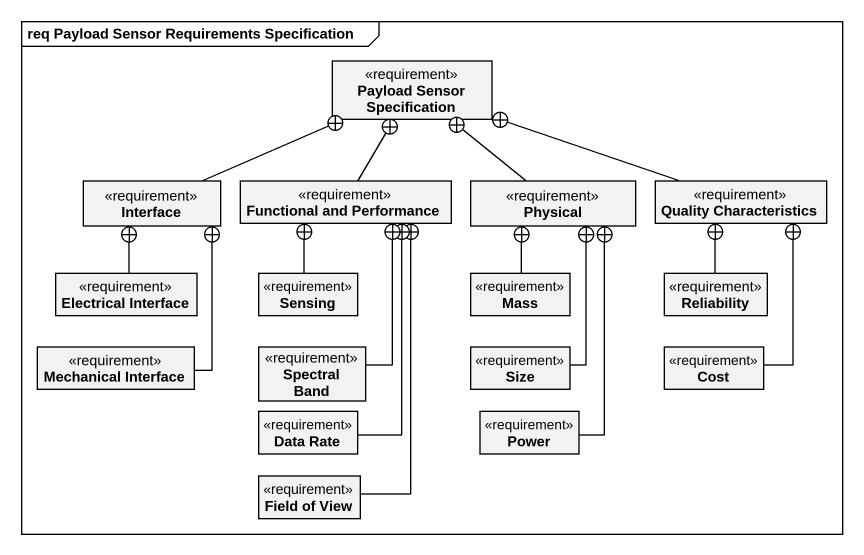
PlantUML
@startuml
mainframe req Payload Sensor Requirements Specification
hide circle
hide empty members
class "Payload Sensor Specification" as Payload_Sensor_Specification <<requirement>>
class "Interface" as Interface_ <<requirement>>
class "Functional and Performance" as Functional_and_Performance <<requirement>>
class Physical <<requirement>>
class "Quality Characteristics" as Quality_Characteristics <<requirement>>
class "Electrical Interface" as Electrical_Interface <<requirement>>
class Sensing <<requirement>>
class Mass <<requirement>>
class Reliability <<requirement>>
class "Mechanical Interface" as Mechanical_Interface <<requirement>>
class "Spectral Band" as Spectral_Band <<requirement>>
class Size <<requirement>>
class Cost <<requirement>>
class "Data Rate" as Data_Rate <<requirement>>
class Power <<requirement>>
class "Field of View" as Field_of_View <<requirement>>
Interface_ -right-+ Payload_Sensor_Specification
Functional_and_Performance -up-+ Payload_Sensor_Specification
Physical -up-+ Payload_Sensor_Specification
Quality_Characteristics -left-+ Payload_Sensor_Specification
Electrical_Interface -up-+ Interface_
Sensing -up-+ Functional_and_Performance
Mass -up-+ Physical
Reliability -up-+ Quality_Characteristics
Mechanical_Interface -up-+ Interface_
Spectral_Band -up-+ Functional_and_Performance
Size -up-+ Physical
Cost -up-+ Quality_Characteristics
Data_Rate -up-+ Functional_and_Performance
Power -up-+ Physical
Field_of_View -up-+ Functional_and_Performance
@enduml
